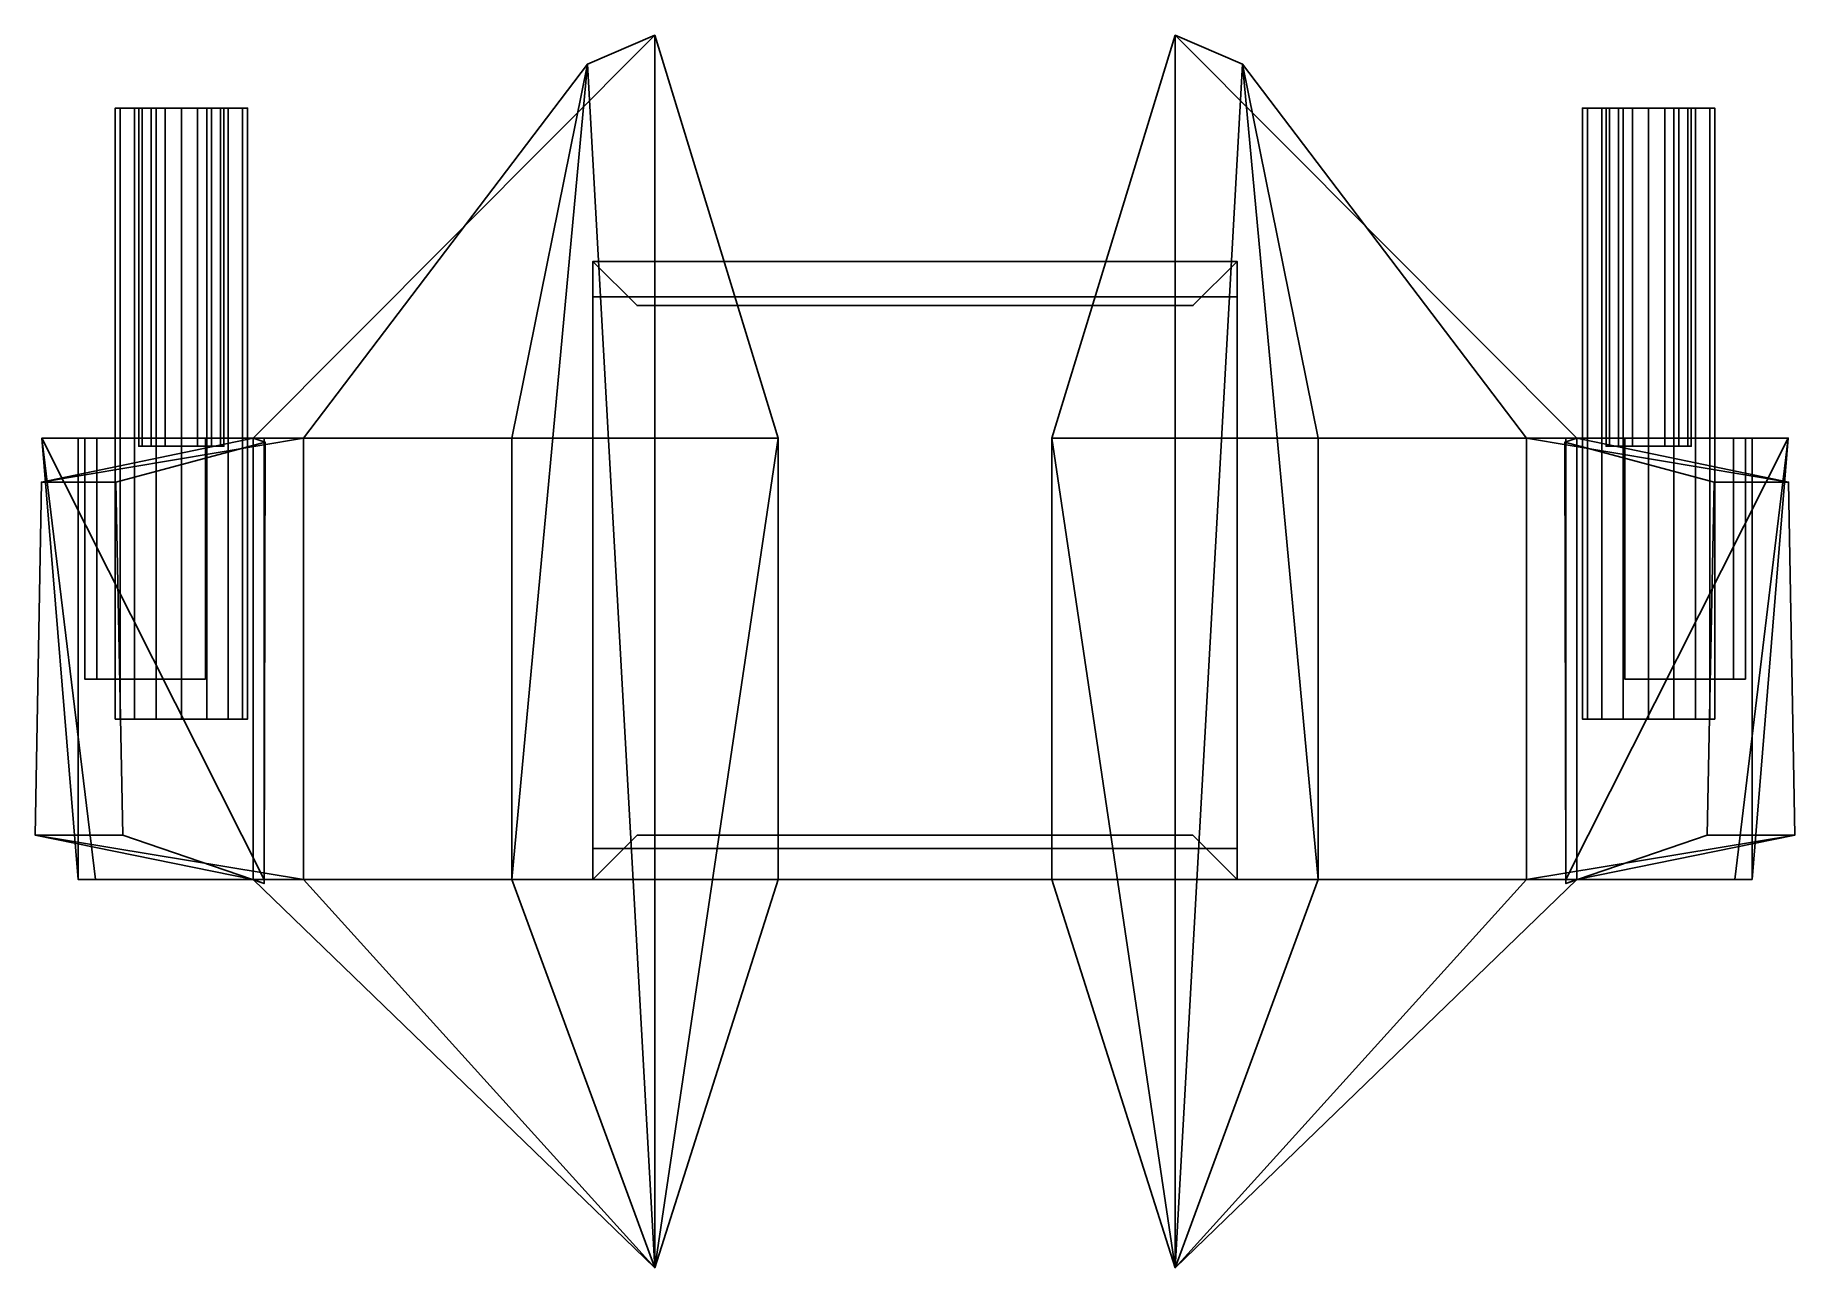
# Model space of a CAD drawing. Extents: x -2.62 to 2.62, y -1.83 to 1.83.
import ezdxf

# ---------------------------------------------------------------- set-up
doc = ezdxf.new("R2010")
doc.units = 0
for name, color, linetype in [('Cube', 15, 'CONTINUOUS'), ('Cube1', 15, 'CONTINUOUS'), ('Cube2', 15, 'CONTINUOUS'), ('Cube2001', 15, 'CONTINUOUS'), ('Cube6', 15, 'CONTINUOUS'), ('Cube7', 15, 'CONTINUOUS'), ('Cylinder', 15, 'CONTINUOUS'), ('Cylinder1', 15, 'CONTINUOUS'), ('Cylinder3', 15, 'CONTINUOUS'), ('Cylinder3001', 15, 'CONTINUOUS')]:
    doc.layers.add(name, color=color, linetype=linetype)

msp = doc.modelspace()

# ---------------------------------------------------------------- linework, layer by layer
at = {"layer": 'Cube', "color": 1}
for points in [[(0.407018, 0.635011, -1.923388), (0.774653, 1.833379, -0.347814), (0.774654, -1.833379, -0.347809)], [(0.774653, 1.833379, -0.347814), (0.974876, 1.747095, 0.46024), (0.774654, -1.833379, -0.347809)], [(0.774654, -1.833379, -0.347809), (0.974876, 1.747095, 0.46024), (1.200305, -0.677967, 1.362895)], [(0.974876, 1.747095, 0.46024), (1.200305, 0.635012, 1.362906), (1.200305, -0.677967, 1.362895)], [(0.407191, -0.677967, -1.923389), (0.407018, 0.635011, -1.923388), (0.774654, -1.833379, -0.347809)]]:
    msp.add_3dface(points, dxfattribs=at)
at = {"layer": 'Cube', "color": 0}
for points in [[(0.774653, 1.833379, -0.347814), (0.407018, 0.635011, -1.923388), (1.969463, 0.635011, -0.609165)], [(1.969463, 0.635011, -0.609165), (1.819892, 0.635012, 0.514829), (0.974876, 1.747095, 0.46024), (0.774653, 1.833379, -0.347814)], [(1.200305, 0.635012, 1.362906), (0.974876, 1.747095, 0.46024), (1.819892, 0.635012, 0.514829)], [(0.407191, -0.677967, -1.923389), (1.969463, -0.677967, -0.609165), (1.969463, 0.635011, -0.609165), (0.407018, 0.635011, -1.923388)], [(1.819892, 0.635012, 0.514829), (1.819893, -0.677967, 0.514829), (1.200305, -0.677967, 1.362895), (1.200305, 0.635012, 1.362906)], [(1.969463, -0.677967, -0.609165), (1.819893, -0.677967, 0.514829), (1.819892, 0.635012, 0.514829), (1.969463, 0.635011, -0.609165)], [(1.969463, -0.677967, -0.609165), (0.407191, -0.677967, -1.923389), (0.774654, -1.833379, -0.347809)], [(1.819893, -0.677967, 0.514829), (1.969463, -0.677967, -0.609165), (0.774654, -1.833379, -0.347809)], [(0.774654, -1.833379, -0.347809), (1.200305, -0.677967, 1.362895), (1.819893, -0.677967, 0.514829)]]:
    msp.add_3dface(points, dxfattribs=at)
at = {"layer": 'Cube1', "color": 0}
for points in [[(-0.774657, 1.833385, -0.347813), (-0.974882, 1.7471, 0.460247), (-1.819901, 0.635014, 0.514838), (-1.969471, 0.635014, -0.609164)], [(-1.969471, 0.635014, -0.609164), (-0.407017, 0.635013, -1.923397), (-0.774657, 1.833385, -0.347813)], [(-1.819901, 0.635014, 0.514838), (-0.974882, 1.7471, 0.460247), (-1.200312, 0.635013, 1.362919)], [(-0.407017, 0.635013, -1.923397), (-1.969471, 0.635014, -0.609164), (-1.969471, -0.677969, -0.609163), (-0.40719, -0.677969, -1.923397)], [(-1.969471, 0.635014, -0.609164), (-1.819901, 0.635014, 0.514838), (-1.819901, -0.677969, 0.514838), (-1.969471, -0.677969, -0.609163)], [(-1.200312, 0.635013, 1.362919), (-1.200312, -0.67797, 1.362908), (-1.819901, -0.677969, 0.514838), (-1.819901, 0.635014, 0.514838)], [(-0.774656, -1.833385, -0.347806), (-0.40719, -0.677969, -1.923397), (-1.969471, -0.677969, -0.609163)], [(-0.774656, -1.833385, -0.347806), (-1.969471, -0.677969, -0.609163), (-1.819901, -0.677969, 0.514838)], [(-1.819901, -0.677969, 0.514838), (-1.200312, -0.67797, 1.362908), (-0.774656, -1.833385, -0.347806)]]:
    msp.add_3dface(points, dxfattribs=at)
at = {"layer": 'Cube1', "color": 1}
for points in [[(-0.774657, 1.833385, -0.347813), (-0.774656, -1.833385, -0.347806), (-0.974882, 1.7471, 0.460247)], [(-0.407017, 0.635013, -1.923397), (-0.774656, -1.833385, -0.347806), (-0.774657, 1.833385, -0.347813)], [(-0.974882, 1.7471, 0.460247), (-1.200312, -0.67797, 1.362908), (-1.200312, 0.635013, 1.362919)], [(-0.774656, -1.833385, -0.347806), (-1.200312, -0.67797, 1.362908), (-0.974882, 1.7471, 0.460247)], [(-0.40719, -0.677969, -1.923397), (-0.774656, -1.833385, -0.347806), (-0.407017, 0.635013, -1.923397)]]:
    msp.add_3dface(points, dxfattribs=at)
at = {"layer": 'Cube2', "color": 0}
for points in [[(1.819784, -0.677964, 0.514815), (1.819784, 0.635011, 0.514815), (2.599954, 0.503859, -0.283128), (2.618476, -0.546812, -0.283128)], [(1.819784, 0.635011, 0.514815), (1.969463, 0.635011, -0.609092), (2.599954, 0.503859, -0.283128)], [(1.819784, 0.635011, 0.514815), (1.819784, -0.677964, 0.514815), (1.969463, -0.677964, -0.609092), (1.969463, 0.635011, -0.609092)], [(2.378727, 0.50391, -1.692862), (2.599954, 0.503859, -0.283128), (1.969463, 0.635011, -0.609092), (1.933789, 0.622416, -1.481963)], [(1.933789, 0.622416, -1.481963), (1.969463, 0.635011, -0.609092), (1.969463, -0.677964, -0.609092), (1.93722, -0.690621, -1.481963)], [(1.93722, -0.690621, -1.481963), (2.357195, -0.546863, -1.692862), (2.378727, 0.50391, -1.692862), (1.933789, 0.622416, -1.481963)], [(2.618476, -0.546812, -0.283128), (2.599954, 0.503859, -0.283128), (2.378727, 0.50391, -1.692862), (2.357195, -0.546863, -1.692862)], [(1.819784, -0.677964, 0.514815), (2.618476, -0.546812, -0.283128), (1.969463, -0.677964, -0.609092)], [(2.357195, -0.546863, -1.692862), (1.93722, -0.690621, -1.481963), (1.969463, -0.677964, -0.609092), (2.618476, -0.546812, -0.283128)]]:
    msp.add_3dface(points, dxfattribs=at)
at = {"layer": 'Cube2001', "color": 0}
for points in [[(-2.618476, -0.546812, -0.283128), (-2.599954, 0.503859, -0.283128), (-1.819784, 0.635011, 0.514815), (-1.819784, -0.677964, 0.514815)], [(-2.599954, 0.503859, -0.283128), (-1.969463, 0.635011, -0.609092), (-1.819784, 0.635011, 0.514815)], [(-1.933789, 0.622416, -1.481963), (-1.969463, 0.635011, -0.609092), (-2.599954, 0.503859, -0.283128), (-2.378727, 0.50391, -1.692862)], [(-1.969463, 0.635011, -0.609092), (-1.969463, -0.677964, -0.609092), (-1.819784, -0.677964, 0.514815), (-1.819784, 0.635011, 0.514815)], [(-1.93722, -0.690621, -1.481963), (-1.969463, -0.677964, -0.609092), (-1.969463, 0.635011, -0.609092), (-1.933789, 0.622416, -1.481963)], [(-1.933789, 0.622416, -1.481963), (-2.378727, 0.50391, -1.692862), (-2.357195, -0.546863, -1.692862), (-1.93722, -0.690621, -1.481963)], [(-2.357195, -0.546863, -1.692862), (-2.378727, 0.50391, -1.692862), (-2.599954, 0.503859, -0.283128), (-2.618476, -0.546812, -0.283128)], [(-2.618476, -0.546812, -0.283128), (-1.969463, -0.677964, -0.609092), (-1.93722, -0.690621, -1.481963), (-2.357195, -0.546863, -1.692862)], [(-1.969463, -0.677964, -0.609092), (-2.618476, -0.546812, -0.283128), (-1.819784, -0.677964, 0.514815)]]:
    msp.add_3dface(points, dxfattribs=at)
at = {"layer": 'Cube6', "color": 0}
for points in [[(-0.958471, 1.055166, -0.183688), (-0.958471, -0.586052, -0.183688), (0.958471, -0.586052, -0.183688), (0.958471, 1.055165, -0.183688)], [(-0.958471, 1.055165, 0.210204), (-0.958471, -0.586052, 0.210204), (-0.958471, -0.586052, -0.183688), (-0.958471, 1.055166, -0.183688)], [(-0.958471, 1.055165, 0.210204), (-0.958471, 1.055166, -0.183688), (0.958471, 1.055165, -0.183688), (0.958471, 1.055165, 0.210204)], [(0.958471, 1.055165, 0.210204), (0.958471, -0.586052, 0.210204), (-0.958471, -0.586052, 0.210204), (-0.958471, 1.055165, 0.210204)], [(0.958471, 1.055165, -0.183688), (0.958471, -0.586052, -0.183688), (0.958471, -0.586052, 0.210204), (0.958471, 1.055165, 0.210204)]]:
    msp.add_3dface(points, dxfattribs=at)
at = {"layer": 'Cube6', "color": 1}
msp.add_3dface([(-0.958471, -0.586052, 0.210204), (0.958471, -0.586052, 0.210204), (0.958471, -0.586052, -0.183688), (-0.958471, -0.586052, -0.183688)], dxfattribs=at)
at = {"layer": 'Cube7', "color": 0}
for points in [[(0.958471, -0.677964, -0.282161), (0.958471, 1.1602, -0.282161), (-0.958471, 1.1602, -0.282161), (-0.958471, -0.677964, -0.282161)], [(-0.958471, -0.677964, 0.308678), (-0.958471, 1.1602, 0.308678), (0.958471, 1.1602, 0.308678), (0.958471, -0.677964, 0.308678)], [(-0.958471, -0.677964, -0.282161), (-0.958471, 1.1602, -0.282161), (-0.958471, 1.1602, 0.308678), (-0.958471, -0.677964, 0.308678)], [(-0.827174, 1.028903, -0.150864), (-0.958471, 1.1602, -0.282161), (0.958471, 1.1602, -0.282161), (0.827174, 1.028903, -0.150864)], [(0.827174, 1.028903, 0.17738), (0.958471, 1.1602, 0.308678), (-0.958471, 1.1602, 0.308678), (-0.827174, 1.028903, 0.17738)], [(-0.827174, 1.028903, 0.17738), (-0.958471, 1.1602, 0.308678), (-0.958471, 1.1602, -0.282161), (-0.827174, 1.028903, -0.150864)], [(0.827174, 1.028903, -0.150864), (0.958471, 1.1602, -0.282161), (0.958471, 1.1602, 0.308678), (0.827174, 1.028903, 0.17738)], [(0.958471, -0.677964, 0.308678), (0.958471, 1.1602, 0.308678), (0.958471, 1.1602, -0.282161), (0.958471, -0.677964, -0.282161)], [(-0.827174, -0.546667, -0.150864), (0.827174, -0.546667, -0.150864), (0.958471, -0.677964, -0.282161), (-0.958471, -0.677964, -0.282161)], [(-0.827174, -0.546667, 0.17738), (-0.827174, -0.546667, -0.150864), (-0.958471, -0.677964, -0.282161), (-0.958471, -0.677964, 0.308678)], [(0.827174, -0.546667, 0.17738), (-0.827174, -0.546667, 0.17738), (-0.958471, -0.677964, 0.308678), (0.958471, -0.677964, 0.308678)], [(0.827174, -0.546667, -0.150864), (0.827174, -0.546667, 0.17738), (0.958471, -0.677964, 0.308678), (0.958471, -0.677964, -0.282161)]]:
    msp.add_3dface(points, dxfattribs=at)
at = {"layer": 'Cube7', "color": 1}
for points in [[(-0.827174, 1.028903, 0.17738), (-0.827174, 1.028903, -0.150864), (0.827174, 1.028903, -0.150864), (0.827174, 1.028903, 0.17738)], [(0.827174, -0.546667, 0.17738), (0.827174, -0.546667, -0.150864), (-0.827174, -0.546667, -0.150864), (-0.827174, -0.546667, 0.17738)]]:
    msp.add_3dface(points, dxfattribs=at)
at = {"layer": 'Cylinder', "color": 0}
for points in [[(2.491239, -0.677964, -0.164461), (2.49124, 0.635011, -0.164461), (1.937426, 0.635011, 0.395803), (1.937426, -0.677964, 0.395803)], [(2.439713, -0.677973, 0.358457), (1.937426, -0.677964, 0.395803), (2.598841, 0.635011, 0.553954)], [(2.598841, 0.635011, 0.553954), (1.937426, 0.635011, 0.395803), (2.471508, 0.635011, 0.385696)], [(1.937426, 0.635011, 0.395803), (2.49124, 0.635011, -0.164461), (2.112346, 0.635011, 0.316644)], [(1.937426, 0.635011, 0.395803), (2.112346, 0.635011, 0.316644), (2.471508, 0.635011, 0.385696)], [(1.937426, 0.635011, 0.395803), (2.598841, 0.635011, 0.553954), (1.937426, -0.677964, 0.395803)], [(2.112346, 0.635011, 0.316644), (2.49124, 0.635011, -0.164461), (2.435958, 0.635011, 0.007914)], [(2.471508, 0.635011, 0.385696), (2.435958, 0.635011, 0.007914), (2.49124, 0.635011, -0.164461)], [(2.439713, -0.677973, 0.358457), (2.598841, 0.635011, 0.553954), (2.491239, -0.677964, -0.164461)], [(2.598841, 0.635011, 0.553954), (2.471508, 0.635011, 0.385696), (2.49124, 0.635011, -0.164461)], [(2.49124, 0.635011, -0.164461), (2.491239, -0.677964, -0.164461), (2.598841, 0.635011, 0.553954)], [(2.439713, -0.677973, 0.358457), (2.491239, -0.677964, -0.164461), (1.937426, -0.677964, 0.395803)]]:
    msp.add_3dface(points, dxfattribs=at)
at = {"layer": 'Cylinder', "color": 1}
for points in [[(2.435958, -0.082065, 0.007914), (2.112346, -0.082065, 0.316644), (2.112346, 0.635011, 0.316644), (2.435958, 0.635011, 0.007914)], [(2.112346, -0.082065, 0.316644), (2.471508, -0.082065, 0.385696), (2.471508, 0.635011, 0.385696), (2.112346, 0.635011, 0.316644)], [(2.471508, -0.082065, 0.385696), (2.435958, -0.082065, 0.007914), (2.435958, 0.635011, 0.007914), (2.471508, 0.635011, 0.385696)], [(2.471508, -0.082065, 0.385696), (2.112346, -0.082065, 0.316644), (2.435958, -0.082065, 0.007914)]]:
    msp.add_3dface(points, dxfattribs=at)
at = {"layer": 'Cylinder1', "color": 0}
for points in [[(-2.598216, 0.635002, 0.553954), (-1.936801, -0.677973, 0.395803), (-2.439087, -0.677981, 0.358457)], [(-2.598216, 0.635002, 0.553954), (-2.490614, -0.677973, -0.164461), (-2.490614, 0.635002, -0.164461)], [(-2.598216, 0.635002, 0.553954), (-2.490614, 0.635002, -0.164461), (-2.470883, 0.635002, 0.385696)], [(-2.598216, 0.635002, 0.553954), (-2.470883, 0.635002, 0.385696), (-1.936801, 0.635002, 0.395803)], [(-2.490614, -0.677973, -0.164461), (-2.598216, 0.635002, 0.553954), (-2.439087, -0.677981, 0.358457)], [(-1.936801, -0.677973, 0.395803), (-2.598216, 0.635002, 0.553954), (-1.936801, 0.635002, 0.395803)], [(-1.936801, -0.677973, 0.395803), (-1.936801, 0.635002, 0.395803), (-2.490614, 0.635002, -0.164461), (-2.490614, -0.677973, -0.164461)], [(-2.470883, 0.635002, 0.385696), (-2.490614, 0.635002, -0.164461), (-2.435333, 0.635002, 0.007914)], [(-2.111721, 0.635002, 0.316644), (-2.435333, 0.635002, 0.007914), (-2.490614, 0.635002, -0.164461)], [(-1.936801, 0.635002, 0.395803), (-2.111721, 0.635002, 0.316644), (-2.490614, 0.635002, -0.164461)], [(-1.936801, 0.635002, 0.395803), (-2.470883, 0.635002, 0.385696), (-2.111721, 0.635002, 0.316644)], [(-1.936801, -0.677973, 0.395803), (-2.490614, -0.677973, -0.164461), (-2.439087, -0.677981, 0.358457)]]:
    msp.add_3dface(points, dxfattribs=at)
at = {"layer": 'Cylinder1', "color": 1}
for points in [[(-2.470883, 0.635002, 0.385696), (-2.435333, 0.635002, 0.007914), (-2.435333, -0.082073, 0.007914), (-2.470883, -0.082073, 0.385696)], [(-2.111721, 0.635002, 0.316644), (-2.470883, 0.635002, 0.385696), (-2.470883, -0.082073, 0.385696), (-2.111721, -0.082073, 0.316644)], [(-2.435333, 0.635002, 0.007914), (-2.111721, 0.635002, 0.316644), (-2.111721, -0.082073, 0.316644), (-2.435333, -0.082073, 0.007914)], [(-2.435333, -0.082073, 0.007914), (-2.111721, -0.082073, 0.316644), (-2.470883, -0.082073, 0.385696)]]:
    msp.add_3dface(points, dxfattribs=at)
at = {"layer": 'Cylinder3', "color": 0}
for points in [[(2.001501, 1.616579, -1.382206), (1.98651, 1.616579, -1.306839), (1.986509, -0.20092, -1.306839), (2.001501, -0.20092, -1.382206)], [(1.98651, 1.616579, -1.306839), (2.001501, 1.616579, -1.231471), (2.001501, -0.20092, -1.231471), (1.986509, -0.20092, -1.306839)], [(1.98651, 1.616579, -1.306839), (2.001501, 1.616579, -1.382206), (2.066485, 1.616579, -1.355289)], [(2.056848, 1.616579, -1.306839), (1.98651, 1.616579, -1.306839), (2.066485, 1.616579, -1.355289)], [(2.066485, 1.616579, -1.258388), (1.98651, 1.616579, -1.306839), (2.056848, 1.616579, -1.306839)], [(2.001501, 1.616579, -1.231471), (1.98651, 1.616579, -1.306839), (2.066485, 1.616579, -1.258388)], [(2.044194, 1.616579, -1.4461), (2.001501, 1.616579, -1.382206), (2.001501, -0.20092, -1.382206), (2.044194, -0.20092, -1.4461)], [(2.001501, 1.616579, -1.231471), (2.044194, 1.616579, -1.167577), (2.044194, -0.20092, -1.167577), (2.001501, -0.20092, -1.231471)], [(2.001501, 1.616579, -1.382206), (2.044194, 1.616579, -1.4461), (2.09393, 1.616579, -1.396364)], [(2.066485, 1.616579, -1.355289), (2.001501, 1.616579, -1.382206), (2.09393, 1.616579, -1.396364)], [(2.09393, 1.616579, -1.217313), (2.001501, 1.616579, -1.231471), (2.066485, 1.616579, -1.258388)], [(2.135005, 1.616579, -1.189868), (2.001501, 1.616579, -1.231471), (2.09393, 1.616579, -1.217313)], [(2.044194, 1.616579, -1.167577), (2.001501, 1.616579, -1.231471), (2.135005, 1.616579, -1.189868)], [(2.108088, 1.616579, -1.488793), (2.044194, 1.616579, -1.4461), (2.044194, -0.20092, -1.4461), (2.108088, -0.20092, -1.488793)], [(2.044194, 1.616579, -1.167577), (2.108088, 1.616579, -1.124884), (2.108088, -0.20092, -1.124884), (2.044194, -0.20092, -1.167577)], [(2.135005, 1.616579, -1.423809), (2.044194, 1.616579, -1.4461), (2.183455, 1.616579, -1.433446)], [(2.09393, 1.616579, -1.396364), (2.044194, 1.616579, -1.4461), (2.135005, 1.616579, -1.423809)], [(2.044194, 1.616579, -1.167577), (2.135005, 1.616579, -1.189868), (2.183455, 1.616579, -1.18023)], [(2.322717, 1.616579, -1.167577), (2.044194, 1.616579, -1.167577), (2.183455, 1.616579, -1.18023)], [(2.108088, 1.616579, -1.124884), (2.044194, 1.616579, -1.167577), (2.322717, 1.616579, -1.167577)], [(2.044194, 1.616579, -1.4461), (2.108088, 1.616579, -1.488793), (2.258823, 1.616579, -1.488793)], [(2.322717, 1.616579, -1.4461), (2.044194, 1.616579, -1.4461), (2.258823, 1.616579, -1.488793)], [(2.183455, 1.616579, -1.433446), (2.044194, 1.616579, -1.4461), (2.322717, 1.616579, -1.4461)], [(2.183455, 1.616579, -1.503784), (2.108088, 1.616579, -1.488793), (2.108088, -0.20092, -1.488793), (2.183455, -0.20092, -1.503785)], [(2.108088, 1.616579, -1.124884), (2.183455, 1.616579, -1.109893), (2.183455, -0.20092, -1.109892), (2.108088, -0.20092, -1.124884)], [(2.258823, 1.616579, -1.124884), (2.108088, 1.616579, -1.124884), (2.322717, 1.616579, -1.167577)], [(2.183455, 1.616579, -1.109893), (2.108088, 1.616579, -1.124884), (2.258823, 1.616579, -1.124884)], [(2.258823, 1.616579, -1.488793), (2.108088, 1.616579, -1.488793), (2.183455, 1.616579, -1.503784)], [(2.258823, 1.616579, -1.488793), (2.183455, 1.616579, -1.503784), (2.183455, -0.20092, -1.503785), (2.258823, -0.20092, -1.488793)], [(2.183455, 1.616579, -1.109893), (2.258823, 1.616579, -1.124884), (2.258823, -0.20092, -1.124884), (2.183455, -0.20092, -1.109892)], [(2.231906, 1.616579, -1.423809), (2.183455, 1.616579, -1.433446), (2.322717, 1.616579, -1.4461)], [(2.322717, 1.616579, -1.167577), (2.183455, 1.616579, -1.18023), (2.231906, 1.616579, -1.189868)], [(2.272981, 1.616579, -1.396364), (2.231906, 1.616579, -1.423809), (2.322717, 1.616579, -1.4461)], [(2.231906, 1.616579, -1.189868), (2.272981, 1.616579, -1.217313), (2.36541, 1.616579, -1.231471)], [(2.322717, 1.616579, -1.167577), (2.231906, 1.616579, -1.189868), (2.36541, 1.616579, -1.231471)], [(2.322717, 1.616579, -1.4461), (2.258823, 1.616579, -1.488793), (2.258823, -0.20092, -1.488793), (2.322717, -0.20092, -1.4461)], [(2.258823, 1.616579, -1.124884), (2.322717, 1.616579, -1.167577), (2.322717, -0.20092, -1.167577), (2.258823, -0.20092, -1.124884)], [(2.36541, 1.616579, -1.382206), (2.272981, 1.616579, -1.396364), (2.322717, 1.616579, -1.4461)], [(2.300426, 1.616579, -1.355289), (2.272981, 1.616579, -1.396364), (2.36541, 1.616579, -1.382206)], [(2.272981, 1.616579, -1.217313), (2.300426, 1.616579, -1.258388), (2.36541, 1.616579, -1.231471)], [(2.310063, 1.616579, -1.306839), (2.300426, 1.616579, -1.355289), (2.36541, 1.616579, -1.382206)], [(2.300426, 1.616579, -1.258388), (2.310063, 1.616579, -1.306839), (2.380401, 1.616579, -1.306839)], [(2.36541, 1.616579, -1.231471), (2.300426, 1.616579, -1.258388), (2.380401, 1.616579, -1.306839)], [(2.380401, 1.616579, -1.306839), (2.310063, 1.616579, -1.306839), (2.36541, 1.616579, -1.382206)], [(2.36541, 1.616579, -1.382206), (2.322717, 1.616579, -1.4461), (2.322717, -0.20092, -1.4461), (2.36541, -0.20092, -1.382206)], [(2.322717, 1.616579, -1.167577), (2.36541, 1.616579, -1.231471), (2.36541, -0.20092, -1.231471), (2.322717, -0.20092, -1.167577)], [(2.380401, 1.616579, -1.306839), (2.36541, 1.616579, -1.382206), (2.36541, -0.20092, -1.382206), (2.380401, -0.20092, -1.306839)], [(2.36541, 1.616579, -1.231471), (2.380401, 1.616579, -1.306839), (2.380401, -0.20092, -1.306839), (2.36541, -0.20092, -1.231471)], [(1.986509, -0.20092, -1.306839), (2.36541, -0.20092, -1.382206), (2.001501, -0.20092, -1.382206)], [(2.380401, -0.20092, -1.306839), (2.36541, -0.20092, -1.382206), (1.986509, -0.20092, -1.306839)], [(2.36541, -0.20092, -1.231471), (2.380401, -0.20092, -1.306839), (1.986509, -0.20092, -1.306839)], [(2.001501, -0.20092, -1.231471), (2.36541, -0.20092, -1.231471), (1.986509, -0.20092, -1.306839)], [(2.001501, -0.20092, -1.382206), (2.36541, -0.20092, -1.382206), (2.044194, -0.20092, -1.4461)], [(2.322717, -0.20092, -1.167577), (2.36541, -0.20092, -1.231471), (2.001501, -0.20092, -1.231471)], [(2.044194, -0.20092, -1.167577), (2.322717, -0.20092, -1.167577), (2.001501, -0.20092, -1.231471)], [(2.044194, -0.20092, -1.4461), (2.322717, -0.20092, -1.4461), (2.108088, -0.20092, -1.488793)], [(2.36541, -0.20092, -1.382206), (2.322717, -0.20092, -1.4461), (2.044194, -0.20092, -1.4461)], [(2.258823, -0.20092, -1.124884), (2.322717, -0.20092, -1.167577), (2.044194, -0.20092, -1.167577)], [(2.108088, -0.20092, -1.124884), (2.258823, -0.20092, -1.124884), (2.044194, -0.20092, -1.167577)], [(2.108088, -0.20092, -1.488793), (2.258823, -0.20092, -1.488793), (2.183455, -0.20092, -1.503785)], [(2.322717, -0.20092, -1.4461), (2.258823, -0.20092, -1.488793), (2.108088, -0.20092, -1.488793)], [(2.183455, -0.20092, -1.109892), (2.258823, -0.20092, -1.124884), (2.108088, -0.20092, -1.124884)]]:
    msp.add_3dface(points, dxfattribs=at)
at = {"layer": 'Cylinder3', "color": 1}
for points in [[(2.056848, 0.610736, -1.306839), (2.066486, 0.610736, -1.258388), (2.066485, 1.616579, -1.258388), (2.056848, 1.616579, -1.306839)], [(2.066486, 0.610736, -1.355289), (2.056848, 0.610736, -1.306839), (2.056848, 1.616579, -1.306839), (2.066485, 1.616579, -1.355289)], [(2.066486, 0.610736, -1.258388), (2.09393, 0.610736, -1.217313), (2.09393, 1.616579, -1.217313), (2.066485, 1.616579, -1.258388)], [(2.09393, 0.610736, -1.396364), (2.066486, 0.610736, -1.355289), (2.066485, 1.616579, -1.355289), (2.09393, 1.616579, -1.396364)], [(2.09393, 0.610736, -1.217313), (2.135005, 0.610736, -1.189869), (2.135005, 1.616579, -1.189868), (2.09393, 1.616579, -1.217313)], [(2.135005, 0.610736, -1.423809), (2.09393, 0.610736, -1.396364), (2.09393, 1.616579, -1.396364), (2.135005, 1.616579, -1.423809)], [(2.135005, 0.610736, -1.189869), (2.183455, 0.610736, -1.180231), (2.183455, 1.616579, -1.18023), (2.135005, 1.616579, -1.189868)], [(2.183455, 0.610736, -1.433446), (2.135005, 0.610736, -1.423809), (2.135005, 1.616579, -1.423809), (2.183455, 1.616579, -1.433446)], [(2.183455, 0.610736, -1.180231), (2.231906, 0.610736, -1.189869), (2.231906, 1.616579, -1.189868), (2.183455, 1.616579, -1.18023)], [(2.231906, 0.610736, -1.423809), (2.183455, 0.610736, -1.433446), (2.183455, 1.616579, -1.433446), (2.231906, 1.616579, -1.423809)], [(2.231906, 0.610736, -1.189869), (2.272981, 0.610736, -1.217313), (2.272981, 1.616579, -1.217313), (2.231906, 1.616579, -1.189868)], [(2.272981, 0.610736, -1.396364), (2.231906, 0.610736, -1.423809), (2.231906, 1.616579, -1.423809), (2.272981, 1.616579, -1.396364)], [(2.272981, 0.610736, -1.217313), (2.300425, 0.610736, -1.258388), (2.300426, 1.616579, -1.258388), (2.272981, 1.616579, -1.217313)], [(2.300425, 0.610736, -1.355289), (2.272981, 0.610736, -1.396364), (2.272981, 1.616579, -1.396364), (2.300426, 1.616579, -1.355289)], [(2.300425, 0.610736, -1.258388), (2.310063, 0.610736, -1.306839), (2.310063, 1.616579, -1.306839), (2.300426, 1.616579, -1.258388)], [(2.310063, 0.610736, -1.306839), (2.300425, 0.610736, -1.355289), (2.300426, 1.616579, -1.355289), (2.310063, 1.616579, -1.306839)], [(2.056848, 0.610736, -1.306839), (2.066486, 0.610736, -1.355289), (2.300425, 0.610736, -1.355289)], [(2.310063, 0.610736, -1.306839), (2.056848, 0.610736, -1.306839), (2.300425, 0.610736, -1.355289)], [(2.066486, 0.610736, -1.258388), (2.056848, 0.610736, -1.306839), (2.310063, 0.610736, -1.306839)], [(2.066486, 0.610736, -1.355289), (2.09393, 0.610736, -1.396364), (2.272981, 0.610736, -1.396364)], [(2.300425, 0.610736, -1.355289), (2.066486, 0.610736, -1.355289), (2.272981, 0.610736, -1.396364)], [(2.300425, 0.610736, -1.258388), (2.066486, 0.610736, -1.258388), (2.310063, 0.610736, -1.306839)], [(2.09393, 0.610736, -1.217313), (2.066486, 0.610736, -1.258388), (2.300425, 0.610736, -1.258388)], [(2.09393, 0.610736, -1.396364), (2.135005, 0.610736, -1.423809), (2.231906, 0.610736, -1.423809)], [(2.272981, 0.610736, -1.396364), (2.09393, 0.610736, -1.396364), (2.231906, 0.610736, -1.423809)], [(2.272981, 0.610736, -1.217313), (2.09393, 0.610736, -1.217313), (2.300425, 0.610736, -1.258388)], [(2.135005, 0.610736, -1.189869), (2.09393, 0.610736, -1.217313), (2.272981, 0.610736, -1.217313)], [(2.231906, 0.610736, -1.423809), (2.135005, 0.610736, -1.423809), (2.183455, 0.610736, -1.433446)], [(2.231906, 0.610736, -1.189869), (2.135005, 0.610736, -1.189869), (2.272981, 0.610736, -1.217313)], [(2.183455, 0.610736, -1.180231), (2.135005, 0.610736, -1.189869), (2.231906, 0.610736, -1.189869)]]:
    msp.add_3dface(points, dxfattribs=at)
at = {"layer": 'Cylinder3001', "color": 0}
for points in [[(-2.380401, -0.20092, -1.306839), (-2.36541, -0.20092, -1.382206), (-2.36541, 1.616579, -1.382206), (-2.380401, 1.616579, -1.306839)], [(-2.36541, -0.20092, -1.231471), (-2.380401, -0.20092, -1.306839), (-2.380401, 1.616579, -1.306839), (-2.36541, 1.616579, -1.231471)], [(-2.380401, 1.616579, -1.306839), (-2.36541, 1.616579, -1.382206), (-2.310063, 1.616579, -1.306839)], [(-2.300426, 1.616579, -1.258388), (-2.380401, 1.616579, -1.306839), (-2.310063, 1.616579, -1.306839)], [(-2.36541, 1.616579, -1.231471), (-2.380401, 1.616579, -1.306839), (-2.300426, 1.616579, -1.258388)], [(-2.36541, -0.20092, -1.382206), (-2.322717, -0.20092, -1.4461), (-2.322717, 1.616579, -1.4461), (-2.36541, 1.616579, -1.382206)], [(-2.322717, -0.20092, -1.167577), (-2.36541, -0.20092, -1.231471), (-2.36541, 1.616579, -1.231471), (-2.322717, 1.616579, -1.167577)], [(-2.36541, 1.616579, -1.382206), (-2.322717, 1.616579, -1.4461), (-2.272981, 1.616579, -1.396364)], [(-2.300426, 1.616579, -1.355289), (-2.36541, 1.616579, -1.382206), (-2.272981, 1.616579, -1.396364)], [(-2.310063, 1.616579, -1.306839), (-2.36541, 1.616579, -1.382206), (-2.300426, 1.616579, -1.355289)], [(-2.272981, 1.616579, -1.217313), (-2.36541, 1.616579, -1.231471), (-2.300426, 1.616579, -1.258388)], [(-2.231906, 1.616579, -1.189868), (-2.36541, 1.616579, -1.231471), (-2.272981, 1.616579, -1.217313)], [(-2.322717, 1.616579, -1.167577), (-2.36541, 1.616579, -1.231471), (-2.231906, 1.616579, -1.189868)], [(-2.322717, -0.20092, -1.4461), (-2.258823, -0.20092, -1.488793), (-2.258823, 1.616579, -1.488793), (-2.322717, 1.616579, -1.4461)], [(-2.258823, -0.20092, -1.124884), (-2.322717, -0.20092, -1.167577), (-2.322717, 1.616579, -1.167577), (-2.258823, 1.616579, -1.124884)], [(-2.044194, 1.616579, -1.167577), (-2.322717, 1.616579, -1.167577), (-2.183455, 1.616579, -1.18023)], [(-2.258823, 1.616579, -1.124884), (-2.322717, 1.616579, -1.167577), (-2.044194, 1.616579, -1.167577)], [(-2.322717, 1.616579, -1.4461), (-2.258823, 1.616579, -1.488793), (-2.108088, 1.616579, -1.488793)], [(-2.044194, 1.616579, -1.4461), (-2.322717, 1.616579, -1.4461), (-2.108088, 1.616579, -1.488793)], [(-2.183455, 1.616579, -1.433446), (-2.322717, 1.616579, -1.4461), (-2.044194, 1.616579, -1.4461)], [(-2.231906, 1.616579, -1.423809), (-2.322717, 1.616579, -1.4461), (-2.183455, 1.616579, -1.433446)], [(-2.272981, 1.616579, -1.396364), (-2.322717, 1.616579, -1.4461), (-2.231906, 1.616579, -1.423809)], [(-2.322717, 1.616579, -1.167577), (-2.231906, 1.616579, -1.189868), (-2.183455, 1.616579, -1.18023)], [(-2.258823, -0.20092, -1.488793), (-2.183455, -0.20092, -1.503785), (-2.183455, 1.616579, -1.503784), (-2.258823, 1.616579, -1.488793)], [(-2.183455, -0.20092, -1.109892), (-2.258823, -0.20092, -1.124884), (-2.258823, 1.616579, -1.124884), (-2.183455, 1.616579, -1.109893)], [(-2.108088, 1.616579, -1.124884), (-2.258823, 1.616579, -1.124884), (-2.044194, 1.616579, -1.167577)], [(-2.183455, 1.616579, -1.109893), (-2.258823, 1.616579, -1.124884), (-2.108088, 1.616579, -1.124884)], [(-2.108088, 1.616579, -1.488793), (-2.258823, 1.616579, -1.488793), (-2.183455, 1.616579, -1.503784)], [(-2.183455, -0.20092, -1.503785), (-2.108088, -0.20092, -1.488793), (-2.108088, 1.616579, -1.488793), (-2.183455, 1.616579, -1.503784)], [(-2.108088, -0.20092, -1.124884), (-2.183455, -0.20092, -1.109892), (-2.183455, 1.616579, -1.109893), (-2.108088, 1.616579, -1.124884)], [(-2.135005, 1.616579, -1.423809), (-2.183455, 1.616579, -1.433446), (-2.044194, 1.616579, -1.4461)], [(-2.044194, 1.616579, -1.167577), (-2.183455, 1.616579, -1.18023), (-2.135005, 1.616579, -1.189868)], [(-2.09393, 1.616579, -1.396364), (-2.135005, 1.616579, -1.423809), (-2.044194, 1.616579, -1.4461)], [(-2.135005, 1.616579, -1.189868), (-2.09393, 1.616579, -1.217313), (-2.001501, 1.616579, -1.231471)], [(-2.044194, 1.616579, -1.167577), (-2.135005, 1.616579, -1.189868), (-2.001501, 1.616579, -1.231471)], [(-2.108088, -0.20092, -1.488793), (-2.044194, -0.20092, -1.4461), (-2.044194, 1.616579, -1.4461), (-2.108088, 1.616579, -1.488793)], [(-2.044194, -0.20092, -1.167577), (-2.108088, -0.20092, -1.124884), (-2.108088, 1.616579, -1.124884), (-2.044194, 1.616579, -1.167577)], [(-2.001501, 1.616579, -1.382206), (-2.09393, 1.616579, -1.396364), (-2.044194, 1.616579, -1.4461)], [(-2.066485, 1.616579, -1.355289), (-2.09393, 1.616579, -1.396364), (-2.001501, 1.616579, -1.382206)], [(-2.09393, 1.616579, -1.217313), (-2.066485, 1.616579, -1.258388), (-2.001501, 1.616579, -1.231471)], [(-1.98651, 1.616579, -1.306839), (-2.066485, 1.616579, -1.355289), (-2.001501, 1.616579, -1.382206)], [(-2.056848, 1.616579, -1.306839), (-2.066485, 1.616579, -1.355289), (-1.98651, 1.616579, -1.306839)], [(-2.066485, 1.616579, -1.258388), (-2.056848, 1.616579, -1.306839), (-1.98651, 1.616579, -1.306839)], [(-2.001501, 1.616579, -1.231471), (-2.066485, 1.616579, -1.258388), (-1.98651, 1.616579, -1.306839)], [(-2.044194, -0.20092, -1.4461), (-2.001501, -0.20092, -1.382206), (-2.001501, 1.616579, -1.382206), (-2.044194, 1.616579, -1.4461)], [(-2.001501, -0.20092, -1.231471), (-2.044194, -0.20092, -1.167577), (-2.044194, 1.616579, -1.167577), (-2.001501, 1.616579, -1.231471)], [(-2.001501, -0.20092, -1.382206), (-1.986509, -0.20092, -1.306839), (-1.98651, 1.616579, -1.306839), (-2.001501, 1.616579, -1.382206)], [(-1.986509, -0.20092, -1.306839), (-2.001501, -0.20092, -1.231471), (-2.001501, 1.616579, -1.231471), (-1.98651, 1.616579, -1.306839)], [(-2.380401, -0.20092, -1.306839), (-1.986509, -0.20092, -1.306839), (-2.36541, -0.20092, -1.382206)], [(-2.001501, -0.20092, -1.231471), (-1.986509, -0.20092, -1.306839), (-2.380401, -0.20092, -1.306839)], [(-2.36541, -0.20092, -1.231471), (-2.001501, -0.20092, -1.231471), (-2.380401, -0.20092, -1.306839)], [(-2.36541, -0.20092, -1.382206), (-2.001501, -0.20092, -1.382206), (-2.322717, -0.20092, -1.4461)], [(-1.986509, -0.20092, -1.306839), (-2.001501, -0.20092, -1.382206), (-2.36541, -0.20092, -1.382206)], [(-2.044194, -0.20092, -1.167577), (-2.001501, -0.20092, -1.231471), (-2.36541, -0.20092, -1.231471)], [(-2.322717, -0.20092, -1.167577), (-2.044194, -0.20092, -1.167577), (-2.36541, -0.20092, -1.231471)], [(-2.322717, -0.20092, -1.4461), (-2.044194, -0.20092, -1.4461), (-2.258823, -0.20092, -1.488793)], [(-2.001501, -0.20092, -1.382206), (-2.044194, -0.20092, -1.4461), (-2.322717, -0.20092, -1.4461)], [(-2.108088, -0.20092, -1.124884), (-2.044194, -0.20092, -1.167577), (-2.322717, -0.20092, -1.167577)], [(-2.258823, -0.20092, -1.124884), (-2.108088, -0.20092, -1.124884), (-2.322717, -0.20092, -1.167577)], [(-2.258823, -0.20092, -1.488793), (-2.108088, -0.20092, -1.488793), (-2.183455, -0.20092, -1.503785)], [(-2.044194, -0.20092, -1.4461), (-2.108088, -0.20092, -1.488793), (-2.258823, -0.20092, -1.488793)], [(-2.183455, -0.20092, -1.109892), (-2.108088, -0.20092, -1.124884), (-2.258823, -0.20092, -1.124884)]]:
    msp.add_3dface(points, dxfattribs=at)
at = {"layer": 'Cylinder3001', "color": 1}
for points in [[(-2.300426, 1.616579, -1.258388), (-2.310063, 1.616579, -1.306839), (-2.310063, 0.610735, -1.306839), (-2.300425, 0.610735, -1.258388)], [(-2.310063, 1.616579, -1.306839), (-2.300426, 1.616579, -1.355289), (-2.300425, 0.610735, -1.355289), (-2.310063, 0.610735, -1.306839)], [(-2.272981, 1.616579, -1.217313), (-2.300426, 1.616579, -1.258388), (-2.300425, 0.610735, -1.258388), (-2.272981, 0.610735, -1.217313)], [(-2.300426, 1.616579, -1.355289), (-2.272981, 1.616579, -1.396364), (-2.272981, 0.610735, -1.396364), (-2.300425, 0.610735, -1.355289)], [(-2.231906, 1.616579, -1.189868), (-2.272981, 1.616579, -1.217313), (-2.272981, 0.610735, -1.217313), (-2.231906, 0.610735, -1.189869)], [(-2.272981, 1.616579, -1.396364), (-2.231906, 1.616579, -1.423809), (-2.231906, 0.610735, -1.423809), (-2.272981, 0.610735, -1.396364)], [(-2.183455, 1.616579, -1.18023), (-2.231906, 1.616579, -1.189868), (-2.231906, 0.610735, -1.189869), (-2.183455, 0.610735, -1.180231)], [(-2.231906, 1.616579, -1.423809), (-2.183455, 1.616579, -1.433446), (-2.183455, 0.610735, -1.433446), (-2.231906, 0.610735, -1.423809)], [(-2.135005, 1.616579, -1.189868), (-2.183455, 1.616579, -1.18023), (-2.183455, 0.610735, -1.180231), (-2.135005, 0.610735, -1.189869)], [(-2.183455, 1.616579, -1.433446), (-2.135005, 1.616579, -1.423809), (-2.135005, 0.610735, -1.423809), (-2.183455, 0.610735, -1.433446)], [(-2.09393, 1.616579, -1.217313), (-2.135005, 1.616579, -1.189868), (-2.135005, 0.610735, -1.189869), (-2.09393, 0.610735, -1.217313)], [(-2.135005, 1.616579, -1.423809), (-2.09393, 1.616579, -1.396364), (-2.09393, 0.610735, -1.396364), (-2.135005, 0.610735, -1.423809)], [(-2.066485, 1.616579, -1.258388), (-2.09393, 1.616579, -1.217313), (-2.09393, 0.610735, -1.217313), (-2.066486, 0.610735, -1.258388)], [(-2.09393, 1.616579, -1.396364), (-2.066485, 1.616579, -1.355289), (-2.066486, 0.610735, -1.355289), (-2.09393, 0.610735, -1.396364)], [(-2.056848, 1.616579, -1.306839), (-2.066485, 1.616579, -1.258388), (-2.066486, 0.610735, -1.258388), (-2.056848, 0.610735, -1.306839)], [(-2.066485, 1.616579, -1.355289), (-2.056848, 1.616579, -1.306839), (-2.056848, 0.610735, -1.306839), (-2.066486, 0.610735, -1.355289)], [(-2.310063, 0.610735, -1.306839), (-2.300425, 0.610735, -1.355289), (-2.056848, 0.610735, -1.306839)], [(-2.300425, 0.610735, -1.258388), (-2.310063, 0.610735, -1.306839), (-2.056848, 0.610735, -1.306839)], [(-2.300425, 0.610735, -1.355289), (-2.272981, 0.610735, -1.396364), (-2.09393, 0.610735, -1.396364)], [(-2.066486, 0.610735, -1.355289), (-2.300425, 0.610735, -1.355289), (-2.09393, 0.610735, -1.396364)], [(-2.056848, 0.610735, -1.306839), (-2.300425, 0.610735, -1.355289), (-2.066486, 0.610735, -1.355289)], [(-2.066486, 0.610735, -1.258388), (-2.300425, 0.610735, -1.258388), (-2.056848, 0.610735, -1.306839)], [(-2.272981, 0.610735, -1.217313), (-2.300425, 0.610735, -1.258388), (-2.066486, 0.610735, -1.258388)], [(-2.272981, 0.610735, -1.396364), (-2.231906, 0.610735, -1.423809), (-2.135005, 0.610735, -1.423809)], [(-2.09393, 0.610735, -1.396364), (-2.272981, 0.610735, -1.396364), (-2.135005, 0.610735, -1.423809)], [(-2.09393, 0.610735, -1.217313), (-2.272981, 0.610735, -1.217313), (-2.066486, 0.610735, -1.258388)], [(-2.231906, 0.610735, -1.189869), (-2.272981, 0.610735, -1.217313), (-2.09393, 0.610735, -1.217313)], [(-2.135005, 0.610735, -1.423809), (-2.231906, 0.610735, -1.423809), (-2.183455, 0.610735, -1.433446)], [(-2.135005, 0.610735, -1.189869), (-2.231906, 0.610735, -1.189869), (-2.09393, 0.610735, -1.217313)], [(-2.183455, 0.610735, -1.180231), (-2.231906, 0.610735, -1.189869), (-2.135005, 0.610735, -1.189869)]]:
    msp.add_3dface(points, dxfattribs=at)

doc.saveas('drawing.dxf')
